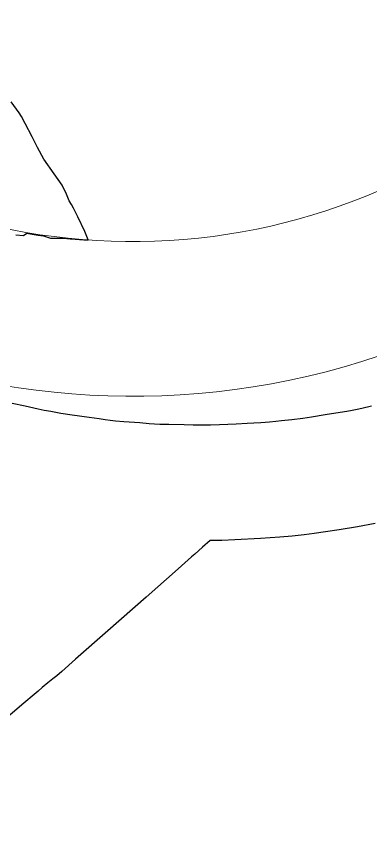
# Model space of a CAD drawing. Header units: millimetres. Extents: x 340454 to 342791, y 6993867 to 6995092.
# Drawn here: x 340704.16 to 340708.75, y 6994448.86 to 6994459.35 of the extents above; entities that cross this region are included whole.
import ezdxf

# ---------------------------------------------------------------- set-up
doc = ezdxf.new("R2010")
doc.units = ezdxf.units.MM
doc.header["$LTSCALE"] = 10
for name, color, linetype in [('T-HM-CURVA_INTERMEDIARIA', 45, 'Continuous'), ('URB-Calçadas', 2, 'Continuous'), ('URB-Quadras', 3, 'Continuous')]:
    doc.layers.add(name, color=color, linetype=linetype)

msp = doc.modelspace()

# ---------------------------------------------------------------- linework, layer by layer
at = {"layer": 'T-HM-CURVA_INTERMEDIARIA', "color": 45, "linetype": 'Continuous', "lineweight": -3, "flags": 128}
for points, elevation in [([(340704.157, 6994456.525), (340704.257, 6994456.514), (340704.299, 6994456.543), (340704.372, 6994456.531), (340704.448, 6994456.519), (340704.519, 6994456.509), (340704.608, 6994456.478), (340704.686, 6994456.478), (340704.777, 6994456.48), (340704.861, 6994456.473), (340704.925, 6994456.467), (340704.982, 6994456.463), (340705.039, 6994456.458), (340705.096, 6994456.458), (340705.051, 6994456.565), (340704.96, 6994456.758), (340704.907, 6994456.869), (340704.879, 6994456.916), (340704.851, 6994456.964), (340704.814, 6994457.049), (340704.757, 6994457.166), (340704.655, 6994457.311), (340704.523, 6994457.504), (340704.439, 6994457.654), (340704.37, 6994457.792), (340704.281, 6994457.963), (340704.233, 6994458.057), (340704.202, 6994458.104), (340704.099, 6994458.244)], 719), ([(340708.764, 6994454.305), (340708.637, 6994454.276), (340708.576, 6994454.263), (340708.515, 6994454.251), (340708.442, 6994454.238), (340708.357, 6994454.223), (340708.165, 6994454.191), (340707.985, 6994454.162), (340707.93, 6994454.154), (340707.875, 6994454.147), (340707.732, 6994454.13), (340707.597, 6994454.114), (340707.524, 6994454.106), (340707.441, 6994454.099), (340707.331, 6994454.089), (340707.241, 6994454.084), (340707.152, 6994454.079), (340707.011, 6994454.073), (340706.794, 6994454.064), (340706.677, 6994454.059), (340706.603, 6994454.058), (340706.537, 6994454.058), (340706.455, 6994454.059), (340706.337, 6994454.062), (340706.141, 6994454.066), (340706.025, 6994454.069), (340705.956, 6994454.073), (340705.887, 6994454.078), (340705.763, 6994454.088), (340705.559, 6994454.104), (340705.449, 6994454.112), (340705.378, 6994454.12), (340705.315, 6994454.128), (340705.237, 6994454.139), (340705.109, 6994454.157), (340704.89, 6994454.188), (340704.74, 6994454.211), (340704.613, 6994454.234), (340704.526, 6994454.25), (340704.448, 6994454.267), (340704.281, 6994454.303), (340704.111, 6994454.341)], 719), ([(340708.812, 6994452.786), (340708.582, 6994452.744), (340708.346, 6994452.704), (340708.167, 6994452.677), (340708.021, 6994452.657), (340707.89, 6994452.641), (340707.734, 6994452.623), (340707.578, 6994452.609), (340707.327, 6994452.593), (340706.996, 6994452.575), (340706.825, 6994452.566), (340706.737, 6994452.564), (340706.676, 6994452.564), (340706.576, 6994452.478), (340706.477, 6994452.391), (340706.435, 6994452.356), (340706.26, 6994452.201), (340705.844, 6994451.834), (340705.348, 6994451.397), (340704.932, 6994451.029), (340704.754, 6994450.872), (340704.69, 6994450.814), (340704.637, 6994450.775), (340704.574, 6994450.723), (340704.5, 6994450.662), (340704.448, 6994450.617), (340704.397, 6994450.572), (340704.263, 6994450.46), (340704.024, 6994450.256)], 718)]:
    msp.add_lwpolyline(points, dxfattribs=dict(at, elevation=elevation))
at = {"layer": 'URB-Calçadas', "lineweight": 0}
msp.add_lwpolyline([(340737.938, 6994567.915, -0.173456), (340714.47, 6994467.492, 0.151029), (340713.673, 6994464.648, -1.966639), (340703.027, 6994471.986, 0.168204), (340705.589, 6994474.019, 0.200073), (340724.321, 6994581.895, 0.104086)], format="xyb", dxfattribs=at)
at = {"layer": 'URB-Quadras', "color": 252, "lineweight": 0}
msp.add_lwpolyline([(340815.241, 6994491.926, 0.038213), (340872.813, 6994444.815, 0.427498), (340879.9, 6994446.24), (340906.67, 6994488.537, 0.399537), (340905.329, 6994495.296, -0.090947), (340797.453, 6994605.491, 0.427165), (340790.332, 6994606.713), (340742.106, 6994571.002, 0.26508), (340740.108, 6994566.469, -0.172307), (340715.611, 6994465.576, -0.089172), (340715.611, 6994465.576, -2.016247), (340701.917, 6994473.704, 0.157194), (340704.27, 6994475.674, 0.197995), (340722.466, 6994581.029, 0.104869), (340721.604, 6994582.915), (340685.606, 6994631.482, 0.2535), (340684.742, 6994631.884, -0.18056), (340678.012, 6994633.945)], format="xyb", dxfattribs=at)

doc.saveas('drawing.dxf')
